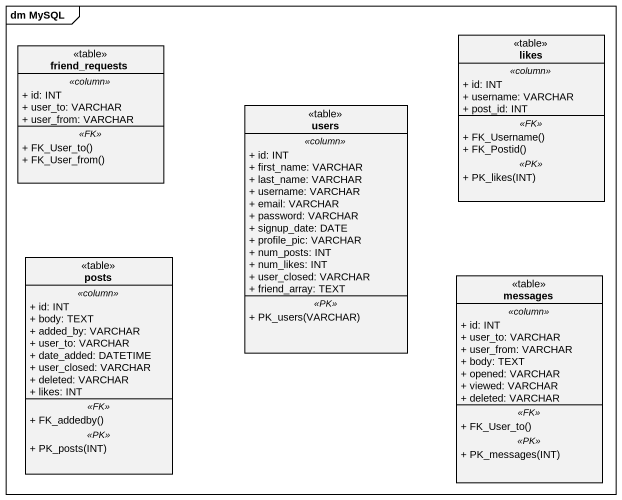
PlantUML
@startuml
mainframe dm MySQL
hide circle
hide empty members
skinparam classAttributeIconSize 0
class friend_requests <<table>> {
  .. <<column>> ..
  + id: INT
  + user_to: VARCHAR
  + user_from: VARCHAR
  .. <<FK>> ..
  + FK_User_to()
  + FK_User_from()
}
class likes <<table>> {
  .. <<column>> ..
  + id: INT
  + username: VARCHAR
  + post_id: INT
  .. <<FK>> ..
  + FK_Username()
  + FK_Postid()
  .. <<PK>> ..
  + PK_likes(INT)
}
class users <<table>> {
  .. <<column>> ..
  + id: INT
  + first_name: VARCHAR
  + last_name: VARCHAR
  + username: VARCHAR
  + email: VARCHAR
  + password: VARCHAR
  + signup_date: DATE
  + profile_pic: VARCHAR
  + num_posts: INT
  + num_likes: INT
  + user_closed: VARCHAR
  + friend_array: TEXT
  .. <<PK>> ..
  + PK_users(VARCHAR)
}
class posts <<table>> {
  .. <<column>> ..
  + id: INT
  + body: TEXT
  + added_by: VARCHAR
  + user_to: VARCHAR
  + date_added: DATETIME
  + user_closed: VARCHAR
  + deleted: VARCHAR
  + likes: INT
  .. <<FK>> ..
  + FK_addedby()
  .. <<PK>> ..
  + PK_posts(INT)
}
class messages <<table>> {
  .. <<column>> ..
  + id: INT
  + user_to: VARCHAR
  + user_from: VARCHAR
  + body: TEXT
  + opened: VARCHAR
  + viewed: VARCHAR
  + deleted: VARCHAR
  .. <<FK>> ..
  + FK_User_to()
  .. <<PK>> ..
  + PK_messages(INT)
}
@enduml
